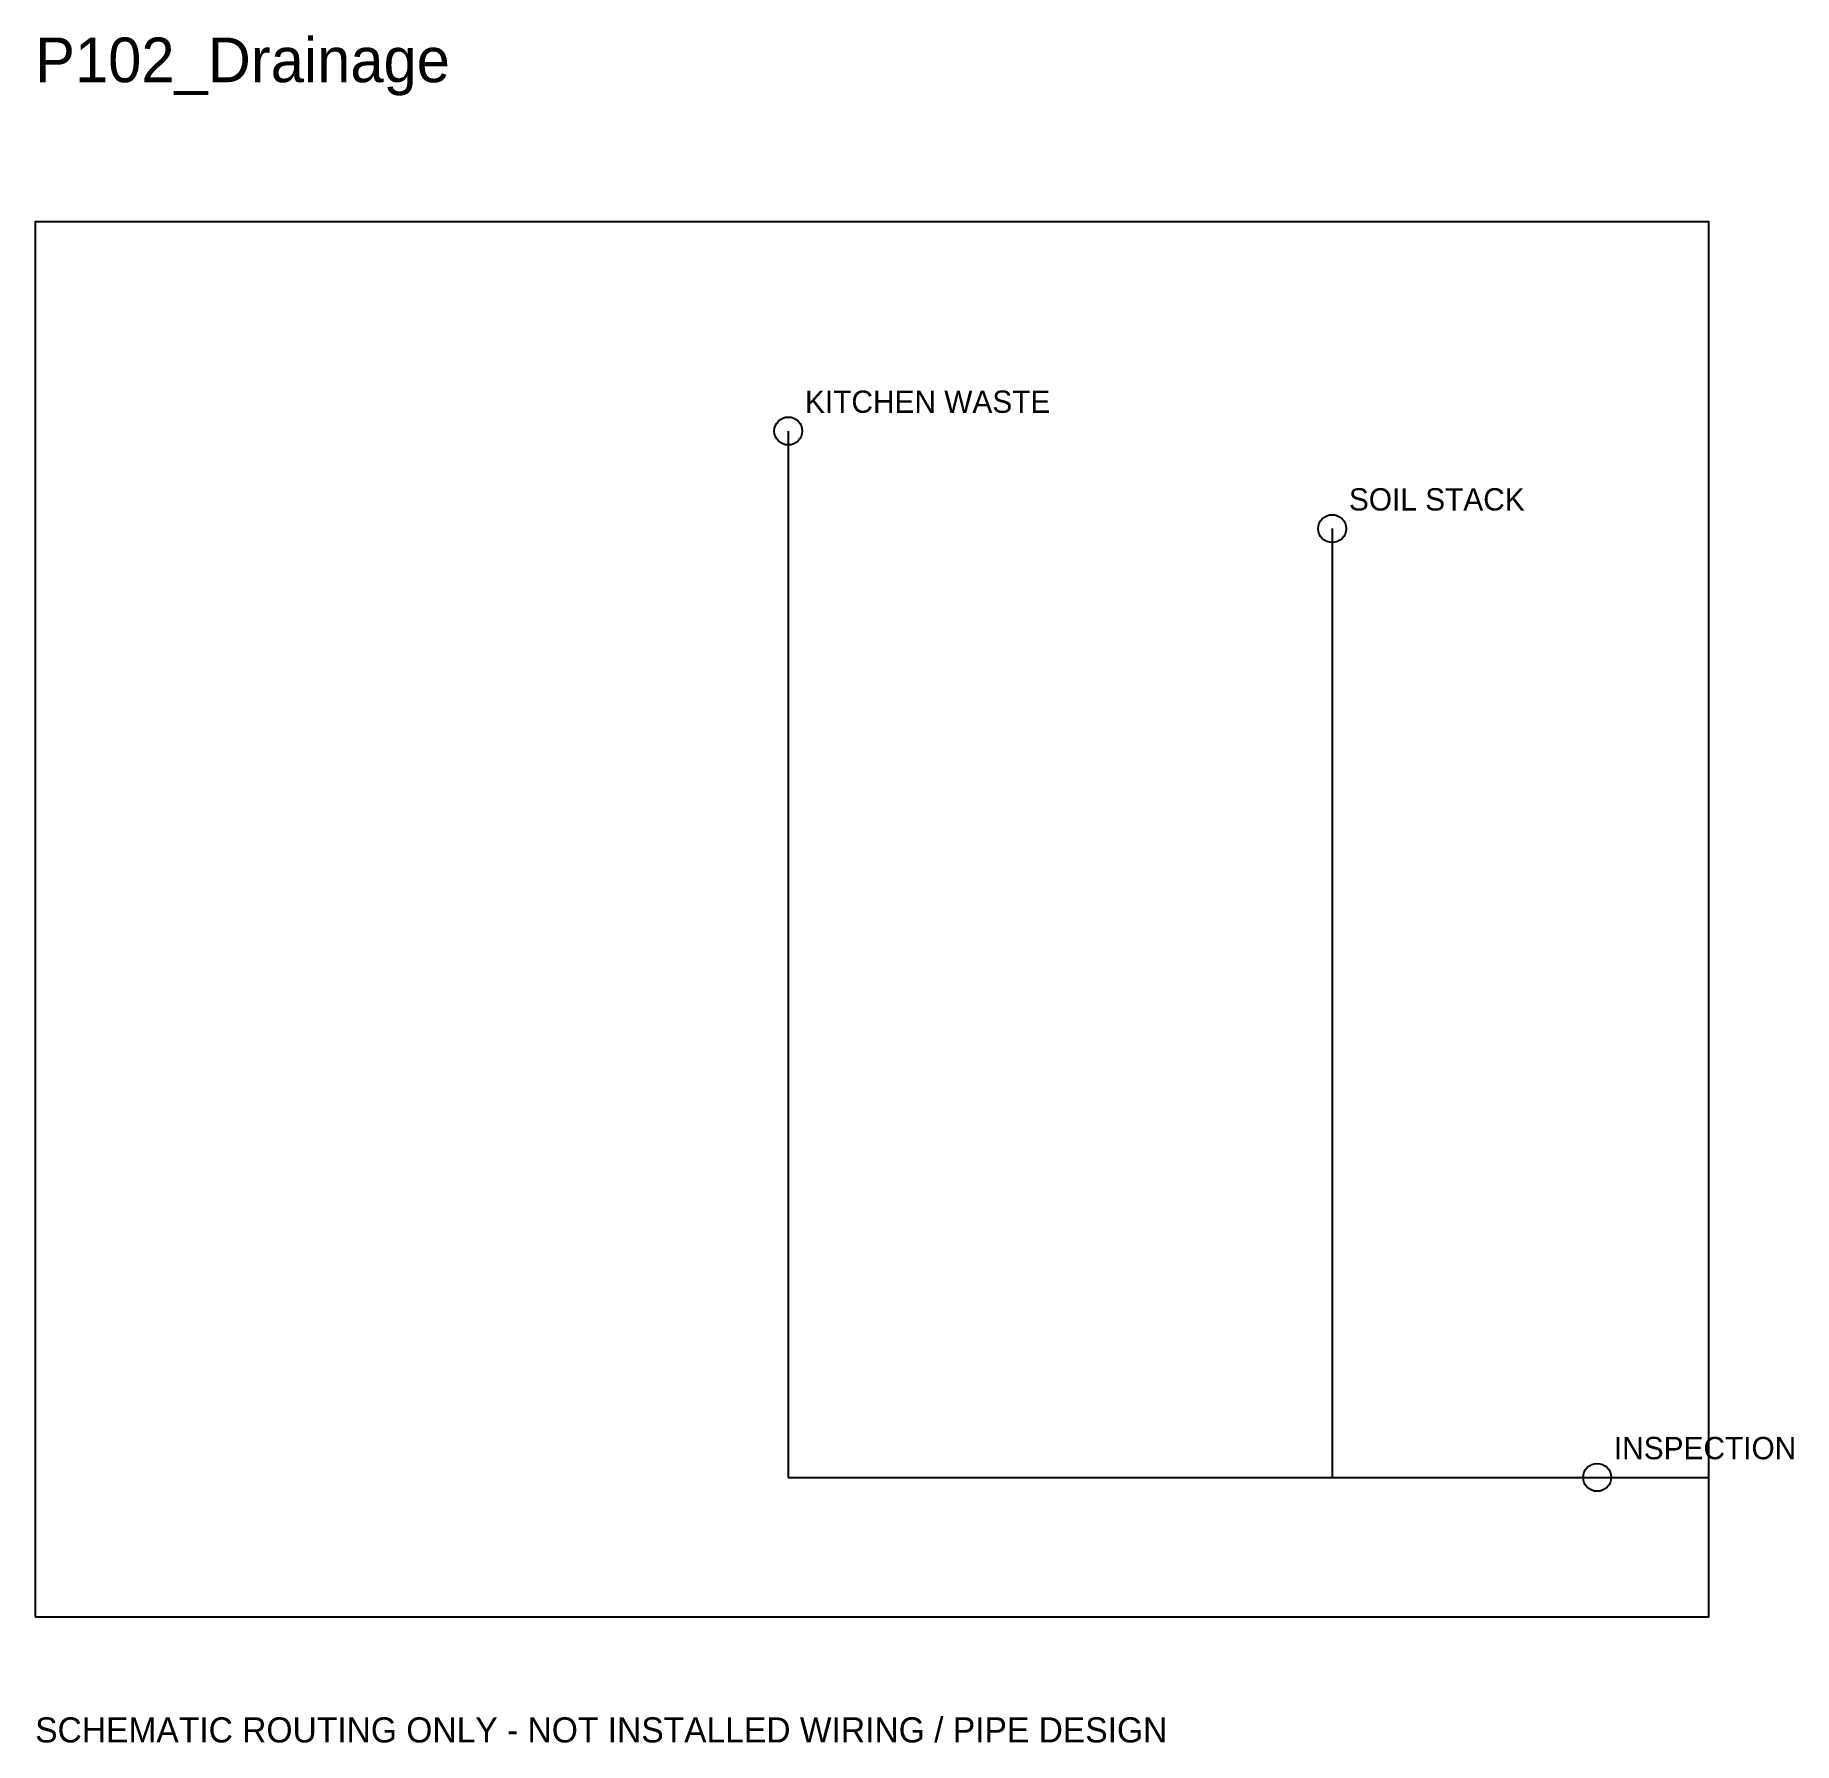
# Model space of a CAD drawing. Header units: millimetres. Extents: x 0 to 12610, y -903 to 11337.
import ezdxf

# ---------------------------------------------------------------- set-up
doc = ezdxf.new("R2010")
doc.units = ezdxf.units.MM
for name, color, linetype in [('A-TEXT', 7, 'Continuous'), ('A-WALL', 7, 'Continuous'), ('P-DRAIN', 6, 'Continuous')]:
    doc.layers.add(name, color=color, linetype=linetype)

msp = doc.modelspace()

# ---------------------------------------------------------------- linework, layer by layer
at = {"layer": 'A-WALL'}
msp.add_lwpolyline([(0, 0), (12000, 0), (12000, 10000), (0, 10000), (0, 0)], dxfattribs=at)
at = {"layer": 'P-DRAIN'}
for p, q in [((5400, 8500), (5400, 1000)), ((9300, 7800), (9300, 1000)), ((5400, 1000), (9300, 1000)), ((9300, 1000), (12000, 1000))]:
    msp.add_line(p, q, dxfattribs=at)
for centre in [(5400, 8500), (9300, 7800), (11200, 1000)]:
    msp.add_circle(centre, 100, dxfattribs=at)

# ---------------------------------------------------------------- texts
at = {"layer": 'A-TEXT'}
for s, height, p in [('P102_Drainage', 320, (0, 11000)), ('SCHEMATIC ROUTING ONLY - NOT INSTALLED WIRING / PIPE DESIGN', 180, (0, -900))]:
    msp.add_text(s, height=height, dxfattribs=at).set_placement(p)
at = {"layer": 'P-DRAIN'}
for s, p in [('KITCHEN WASTE', (5520, 8630)), ('SOIL STACK', (9420, 7930)), ('INSPECTION', (11320, 1130))]:
    msp.add_text(s, height=160, dxfattribs=at).set_placement(p)

doc.saveas('drawing.dxf')
